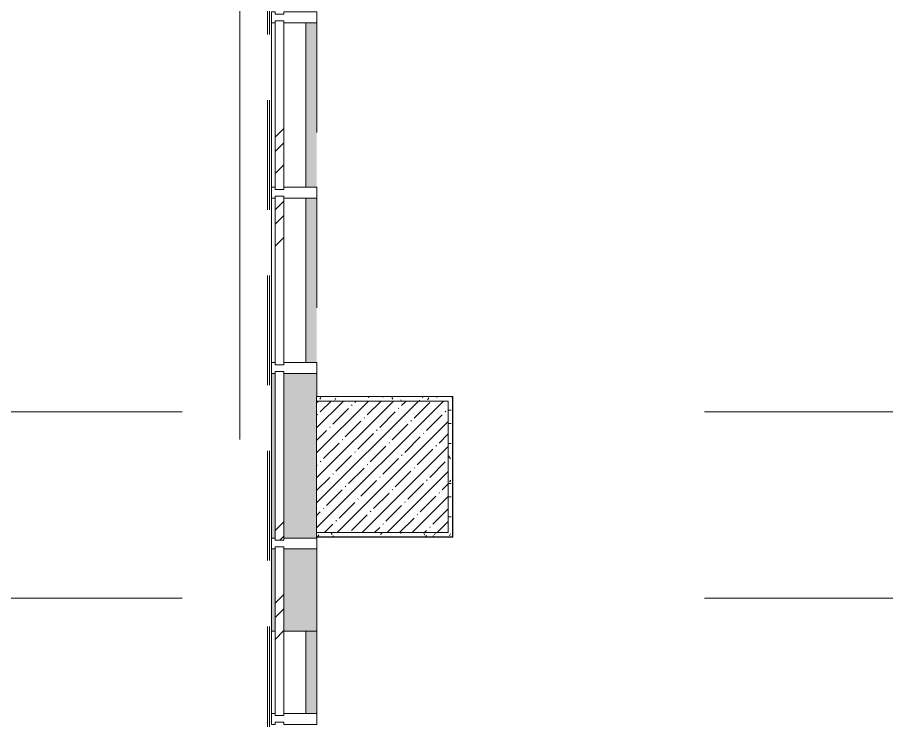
# Model space of a CAD drawing. Header units: millimetres. Extents: x -6228 to 198016, y -8553 to 29000.
# Drawn here: x 138274 to 142238, y 20742 to 23950 of the extents above; entities that cross this region are included whole.
import ezdxf

# ---------------------------------------------------------------- set-up
doc = ezdxf.new("R2010")
doc.units = ezdxf.units.MM
doc.linetypes.add('200_ШТРИХ__ш1_п0_6_', pattern=[800, 500, -300])
doc.linetypes.add('Осевая', pattern=[15875, 3175, -2381.25, 7937.5, -2381.25])
for name, color, linetype, lineweight in [('A-DETL-MBND-1', 7, '200_ШТРИХ__ш1_п0_6_', 9), ('A-GLAZ-CURT-2', 7, 'Continuous', 9), ('A-GLAZ-CWMG-3', 7, 'Continuous', 9), ('I-WALL-7', 7, 'Continuous', 9), ('S-COLS-2', 7, 'Continuous', 9), ('Оси-2', 7, 'Осевая', 9)]:
    doc.layers.add(name, color=color, linetype=linetype, lineweight=lineweight)
doc.layers.add('A-GLAZ-CWMG-4', color=7, linetype='Continuous', lineweight=9, true_color=0x383e42)
doc.layers.add('I-WALL-9', color=9, linetype='Continuous', lineweight=9, true_color=0x808080)
pattern_1 = [(0, (135578.187, 0), (121.92, 30.48), [10.058, -81.382, 10.058, -81.382, -487.68]), (0, (135578.187, 0), (121.92, 30.48), [-182.88, 10.058, -172.822, 10.058, -81.382, -213.36]), (0, (135578.187, 0), (121.92, 30.48), [-457.2, 10.058, -50.902, 10.058, -142.342]), (120, (135623.907, 15.24), (-87.356454, 90.345817), [10.058, -81.382, 10.058, -81.382, -487.68]), (120, (135623.907, 15.24), (-87.356454, 90.345817), [-182.88, 10.058, -172.822, 10.058, -81.382, -213.36]), (120, (135623.907, 15.24), (-87.356454, 90.345817), [-457.2, 10.058, -50.902, 10.058, -142.342]), (240, (135639.147, 76.2), (-34.563546, -120.825817), [10.058, -81.382, 10.058, -81.382, -487.68]), (240, (135639.147, 76.2), (-34.563546, -120.825817), [-182.88, 10.058, -172.822, 10.058, -81.382, -213.36]), (240, (135639.147, 76.2), (-34.563546, -120.825817), [-457.2, 10.058, -50.902, 10.058, -142.342])]

# ---------------------------------------------------------------- blocks, each defined once
blk = doc.blocks.new('Системная панель - Стекло - 40мм-V180-План зашивки приборов отопления в осях 2 этажа 1-12')
at = {"layer": 'A-GLAZ-CURT-2'}
h = blk.add_hatch(dxfattribs=at)
h.set_pattern_fill('FP_157', color=256, style=0, pattern_type=2)
h.set_pattern_definition([(135, (23450.12, -3971.1), (-282.843, -282.843), [200, -600]), (135, (23550.12, -4171.1), (-282.843, -282.843), [600, -200]), (135, (23650.12, -3771.1), (-282.843, -282.843), [200, -600])])
h.paths.add_polyline_path([(385, 40), (-385, 40), (-385, 0), (385, 0)])
for p, q in [((385, 40), (-385, 40)), ((-385, 40), (-385, 0)), ((385, 0), (385, 40)), ((-385, 0), (385, 0))]:
    blk.add_line(p, q, dxfattribs=at)
blk = doc.blocks.new('Прямоугольный импост - Импост структурный с накладкой - 190мм-22856798-План зашивки приборов отопления в осях 2 этажа 1-12')
at = {"layer": 'A-GLAZ-CWMG-3'}
for p, q in [((-25, 0), (-25, 17)), ((-25, 17), (25, 17)), ((-15, 0), (-25, 0)), ((-15, -40), (-15, 0)), ((25, 0), (15, 0)), ((15, 0), (15, -40)), ((25, 17), (25, 0)), ((-25, -190), (-25, -40)), ((-25, -40), (-15, -40)), ((15, -40), (25, -40)), ((25, -40), (25, -190)), ((25, -190), (-25, -190))]:
    blk.add_line(p, q, dxfattribs=at)
blk = doc.blocks.new('Прямоугольный импост - Импост структурный с накладкой - 160мм-22858437-План зашивки приборов отопления в осях 2 этажа 1-12')
at = {"layer": 'A-GLAZ-CWMG-3'}
for p, q in [((3854.1, 23925.1), (3854.1, 23175.1)), ((4011.1, 23925.1), (4011.1, 23175.1))]:
    blk.add_line(p, q, dxfattribs=at)
blk = doc.blocks.new('Системная панель - Стекло - 40мм-V181-План зашивки приборов отопления в осях 2 этажа 1-12')
at = {"layer": 'A-GLAZ-CURT-2'}
h = blk.add_hatch(dxfattribs=at)
h.set_pattern_fill('FP_159', color=256, style=0, pattern_type=2)
h.set_pattern_definition([(135, (22650.12, -3971.1), (-282.843, -282.843), [200, -600]), (135, (22750.12, -4171.1), (-282.843, -282.843), [600, -200]), (135, (22850.12, -3771.1), (-282.843, -282.843), [200, -600])])
h.paths.add_polyline_path([(385, 40), (-385, 40), (-385, 0), (385, 0)])
for p, q in [((385, 40), (-385, 40)), ((-385, 40), (-385, 0)), ((385, 0), (385, 40)), ((-385, 0), (385, 0))]:
    blk.add_line(p, q, dxfattribs=at)
blk = doc.blocks.new('Системная панель - Стекло - 40мм-22861488-План зашивки приборов отопления в осях 2 этажа 1-12')
at = {"layer": 'A-GLAZ-CURT-2'}
h = blk.add_hatch(dxfattribs=at)
h.set_pattern_fill('FP_188', color=256, style=0, pattern_type=2)
h.set_pattern_definition([(135, (21050.12, -3971.1), (-282.843, -282.843), [200, -600]), (135, (21150.12, -4171.1), (-282.843, -282.843), [600, -200]), (135, (21250.12, -3771.1), (-282.843, -282.843), [200, -600])])
h.paths.add_polyline_path([(385, 0), (385, 40), (-385, 40), (-385, 0), (296, 0)])
for p, q in [((385, 40), (-385, 40)), ((-385, 40), (-385, 0)), ((385, 0), (385, 40)), ((-385, 0), (385, 0))]:
    blk.add_line(p, q, dxfattribs=at)
blk = doc.blocks.new('Прямоугольный импост - Импост структурный с накладкой - 190мм-23998948-План зашивки приборов отопления в осях 2 этажа 1-12')
at = {"layer": 'A-GLAZ-CWMG-4'}
for points in [[(3871.1, 21150.1), (3871.1, 21525.1), (3854.1, 21525.1), (3854.1, 21150.1)], [(4061.1, 21150.1), (4061.1, 21525.1), (3911.1, 21525.1), (3911.1, 21150.1)]]:
    blk.add_hatch(color=256, dxfattribs=at).paths.add_polyline_path(points)
at = {"layer": 'A-GLAZ-CWMG-3'}
for p, q in [((3854.1, 21525.1), (3854.1, 21150.1)), ((4061.1, 21525.1), (4061.1, 21150.1)), ((3871.1, 21150.1), (3854.1, 21150.1)), ((4061.1, 21150.1), (3911.1, 21150.1))]:
    blk.add_line(p, q, dxfattribs=at)
blk = doc.blocks.new('Прямоугольный импост - Импост структурный с накладкой - 160мм-23998949-План зашивки приборов отопления в осях 2 этажа 1-12')
at = {"layer": 'A-GLAZ-CWMG-3'}
for p, q in [((3854.1, 21150.1), (3871.1, 21150.1)), ((3854.1, 21150.1), (3854.1, 20775.1)), ((3911.1, 21150.1), (4011.1, 21150.1)), ((4011.1, 21150.1), (4011.1, 20775.1))]:
    blk.add_line(p, q, dxfattribs=at)
blk = doc.blocks.new('BSC_Колонна _Прямоугольная - 600х600-V226-План зашивки приборов отопления в осях 2 этажа 1-12')
at = {"layer": 'S-COLS-2'}
h = blk.add_hatch(dxfattribs=at)
h.set_pattern_fill('FP_198', color=256, style=0, pattern_type=2)
h.set_pattern_definition([(45, (-4360, -21900), (-57.02463, 57.02463), []), (45, (-4302.975, -21900), (-57.02463, 57.02463), [100.806, -20.161, 3.353, -16.808])])
h.paths.add_polyline_path([(-245.4, -300), (300, -300), (300, 300), (-300, 300), (-300, -300)])
for p, q in [((300, 300), (-300, 300)), ((-300, 300), (-300, -300)), ((300, -300), (300, 300)), ((-300, -300), (300, -300))]:
    blk.add_line(p, q, dxfattribs=at)
blk = doc.blocks.new('Системная панель - Стекло - 40мм-V234-План зашивки приборов отопления в осях 2 этажа 1-12')
at = {"layer": 'A-GLAZ-CURT-2'}
h = blk.add_hatch(dxfattribs=at)
h.set_pattern_fill('FP_205', color=256, style=0, pattern_type=2)
h.set_pattern_definition([(135, (21850.12, -3971.1), (-282.843, -282.843), [200, -600]), (135, (21950.12, -4171.1), (-282.843, -282.843), [600, -200]), (135, (22050.12, -3771.1), (-282.843, -282.843), [200, -600])])
h.paths.add_polyline_path([(385, 40), (-385, 40), (-385, 0), (385, 0)])
for p, q in [((385, 40), (-385, 40)), ((-385, 40), (-385, 0)), ((385, 0), (385, 40)), ((-385, 0), (385, 0))]:
    blk.add_line(p, q, dxfattribs=at)
blk = doc.blocks.new('Прямоугольный импост - Импост структурный с накладкой - 190мм-V235-План зашивки приборов отопления в осях 2 этажа 1-12')
at = {"layer": 'A-GLAZ-CWMG-4'}
for points in [[(3871.1, 21575.1), (3871.1, 22325.1), (3854.1, 22325.1), (3854.1, 21575.1)], [(4060, 21575.1), (4061.1, 21575.1), (4060, 22325.1), (3911.1, 22325.1), (3911.1, 21575.1)]]:
    blk.add_hatch(color=256, dxfattribs=at).paths.add_polyline_path(points)
at = {"layer": 'A-GLAZ-CWMG-3'}
for p, q in [((3854.1, 22325.1), (3854.1, 21575.1)), ((4061.1, 22325.1), (4061.1, 22220)), ((4061.1, 21580), (4061.1, 21575.1))]:
    blk.add_line(p, q, dxfattribs=at)
blk = doc.blocks.new('Прямоугольный импост - Импост структурный с накладкой - 170мм-23186685-План зашивки приборов отопления в осях 2 этажа 1-12')
at = {"layer": 'A-DETL-MBND-1'}
for p, q in [((3836.1, 20672.1), (3836.1, 27150.1)), ((3846.1, 20672.1), (3846.1, 27150.1))]:
    blk.add_line(p, q, dxfattribs=at)
blk = doc.blocks.new('Прямоугольный импост - Импост структурный с накладкой - 190мм-V248-План зашивки приборов отопления в осях 2 этажа 1-12')
at = {"layer": 'A-DETL-MBND-1'}
blk.add_hatch(color=256, dxfattribs=at).paths.add_polyline_path([(4061.1, 23975.1), (4061.1, 24725.1), (4011.1, 24725.1), (4011.1, 23975.1)])
blk.add_line((4061.1, 24725.1), (4061.1, 23975.1), dxfattribs=at)
blk = doc.blocks.new('Прямоугольный импост - Импост структурный с накладкой - 190мм-23998951-План зашивки приборов отопления в осях 2 этажа 1-12')
at = {"layer": 'A-DETL-MBND-1'}
blk.add_hatch(color=256, dxfattribs=at).paths.add_polyline_path([(4061.1, 20775.1), (4061.1, 21150.1), (4011.1, 21150.1), (4011.1, 20775.1)])
blk.add_line((4061.1, 21150.1), (4061.1, 20775.1), dxfattribs=at)

msp = doc.modelspace()

# ---------------------------------------------------------------- hatches: boundary and pattern name
at = {"layer": 'I-WALL-9'}
h = msp.add_hatch(dxfattribs=at)
h.set_pattern_fill('FP_219', color=256, style=0, pattern_type=2)
h.set_pattern_definition(pattern_1)
h.paths.add_polyline_path([(140238.2, 22200), (140238.2, 22220), (139638.2, 22220), (139638.2, 22200), (139692.8, 22200)])
h = msp.add_hatch(dxfattribs=at)
h.set_pattern_fill('FP_219', color=256, style=0, pattern_type=2)
h.set_pattern_definition(pattern_1)
h.paths.add_polyline_path([(140238.2, 21600), (140258.2, 21600), (140258.2, 22220), (140238.2, 22220), (140238.2, 22162.3)])
h = msp.add_hatch(dxfattribs=at)
h.set_pattern_fill('FP_219', color=256, style=0, pattern_type=2)
h.set_pattern_definition(pattern_1)
h.paths.add_polyline_path([(140238.2, 21580), (140258.2, 21580), (140258.2, 21600), (139638.2, 21600), (139638.2, 21580), (139692.8, 21580)])

# ---------------------------------------------------------------- linework, layer by layer
at = {"layer": 'I-WALL-7'}
for p, q in [((139638.2, 22221), (139638.2, 22200)), ((140259.2, 22221), (139638.2, 22221)), ((140258.2, 22220), (139638.2, 22220)), ((140258.2, 21580), (140258.2, 22220)), ((140259.2, 21579), (140259.2, 22221)), ((139638.2, 21600), (139638.2, 21579)), ((139638.2, 21580), (140258.2, 21580)), ((139638.2, 21579), (140259.2, 21579))]:
    msp.add_line(p, q, dxfattribs=at)
at = {"layer": 'Оси-2'}
for p, q in [((139288.2, 593.7), (139288.2, 24898.1)), ((135850.6, 22150), (171568.2, 22150)), ((135850.6, 21300), (171568.2, 21300))]:
    msp.add_line(p, q, dxfattribs=at)

# ---------------------------------------------------------------- block references
at = {"layer": 'A-DETL-MBND-1'}
for name, p in [('Прямоугольный импост - Импост структурный с накладкой - 170мм-23186685-План зашивки приборов отопления в осях 2 этажа 1-12', (135578.2, 0)), ('Прямоугольный импост - Импост структурный с накладкой - 190мм-V248-План зашивки приборов отопления в осях 2 этажа 1-12', (135578.2, -800)), ('Прямоугольный импост - Импост структурный с накладкой - 190мм-V248-План зашивки приборов отопления в осях 2 этажа 1-12', (135578.2, -1600)), ('Прямоугольный импост - Импост структурный с накладкой - 190мм-23998951-План зашивки приборов отопления в осях 2 этажа 1-12', (135578.2, 0))]:
    msp.add_blockref(name, p, dxfattribs=at)
at = {"layer": 'A-GLAZ-CURT-2', "rotation": 269.9999999999999}
for name, p in [('Системная панель - Стекло - 40мм-V180-План зашивки приборов отопления в осях 2 этажа 1-12', (139449.3, 23550.1)), ('Системная панель - Стекло - 40мм-V181-План зашивки приборов отопления в осях 2 этажа 1-12', (139449.3, 22750.1)), ('Системная панель - Стекло - 40мм-V234-План зашивки приборов отопления в осях 2 этажа 1-12', (139449.3, 21950.1)), ('Системная панель - Стекло - 40мм-22861488-План зашивки приборов отопления в осях 2 этажа 1-12', (139449.3, 21150.1))]:
    msp.add_blockref(name, p, dxfattribs=at)
at = {"layer": 'A-GLAZ-CWMG-3', "extrusion": (0, 0, -1), "rotation": 270.0000000000001}
for p in [(-139449.3, 23950.1), (-139449.3, 23150.1), (-139449.3, 22350.1), (-139449.3, 21550.1), (-139449.3, 20750.1)]:
    msp.add_blockref('Прямоугольный импост - Импост структурный с накладкой - 190мм-22856798-План зашивки приборов отопления в осях 2 этажа 1-12', p, dxfattribs=at)
at = {"layer": 'A-GLAZ-CWMG-3'}
for name, p in [('Прямоугольный импост - Импост структурный с накладкой - 160мм-22858437-План зашивки приборов отопления в осях 2 этажа 1-12', (135578.2, 0)), ('Прямоугольный импост - Импост структурный с накладкой - 160мм-22858437-План зашивки приборов отопления в осях 2 этажа 1-12', (135578.2, -800)), ('Прямоугольный импост - Импост структурный с накладкой - 190мм-V235-План зашивки приборов отопления в осях 2 этажа 1-12', (135578.2, 0)), ('Прямоугольный импост - Импост структурный с накладкой - 190мм-23998948-План зашивки приборов отопления в осях 2 этажа 1-12', (135578.2, 0)), ('Прямоугольный импост - Импост структурный с накладкой - 160мм-23998949-План зашивки приборов отопления в осях 2 этажа 1-12', (135578.2, 0))]:
    msp.add_blockref(name, p, dxfattribs=at)
at = {"layer": 'S-COLS-2'}
msp.add_blockref('BSC_Колонна _Прямоугольная - 600х600-V226-План зашивки приборов отопления в осях 2 этажа 1-12', (139938.2, 21900), dxfattribs=at)

doc.saveas('drawing.dxf')
